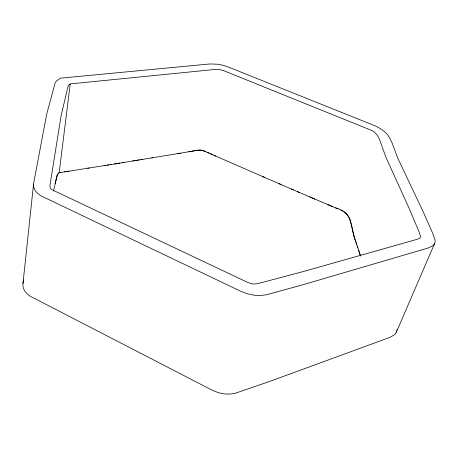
<?xml version="1.0" encoding="UTF-8"?>
<svg xmlns="http://www.w3.org/2000/svg" width="458" height="458" viewBox="0 0 458 458"><rect width="100%" height="100%" fill="white"/><g stroke="black" fill="none" stroke-linecap="round" stroke-linejoin="round"><path stroke-width="0.69" d="M33.537 184.07C32.896 191.095 39.823 195.743 45.554 198.056A27.205 15.435 5.5 0 1 46.046 198.268L240.834 291.305L247.469 293.813L254.413 295.261L260.568 295.519L266.172 294.82L303.173 284.681L428.304 247.95L432.947 245.671A21.709 10.889 21.6 0 0 434.986 239.895L432.976 233.935L423.289 212.008L397.573 157.712L392.065 142.89L389.271 137.223A38.604 16.917 17.6 0 0 387.926 135.242L386.541 133.593A24.686 10.717 17.9 0 0 376.562 126.528L374.358 125.544A27.337 11.897 17.9 0 0 372.108 124.622L228.439 67.08L223.161 65.322L217.899 64.234L209.867 63.96L60.427 78.169L57.588 80.27A20.41 9.223 8.8 0 0 55.235 82.623L46.722 114.071L33.611 183.492L22.969 283.536C22.127 290.383 28.075 295.748 33.881 298.124A25.081 16.562 2.9 0 1 34.333 298.324L212.352 390.29L218.409 392.701L224.798 393.989L230.5 394.052L235.738 393.113L271.434 380.798L390.067 337.317L394.596 334.689A20.181 11.914 23.6 0 0 396.725 331.042M22.969 283.536L23.57 279.981M70.234 83.911L68.437 85.4L67.778 87.455L61.097 115.771L49.979 185.255L50.025 187.167L50.752 188.593A7.385 4.036 7 0 0 51.811 189.589L54.067 190.803A59.826 34.31 5 0 1 56.849 192.028L247.217 282.202L251.602 283.748A9.171 5.542 16.8 0 0 253.652 284.029L257.619 283.691L304.226 271.285L417.393 239.242L420.192 237.885L420.496 236.225L418.944 231.588L409.023 208.092L386.031 157.489L379.316 139.026L376.917 134.646L374.243 131.956A11.061 4.798 17.9 0 0 372.308 130.696L223.533 70.618L219.233 69.421L216.084 69.347L70.234 83.911L59.156 172.7L57.37 174.567L55.464 182.198M53.512 191.02L57.319 174.716L58.395 173.382M55.149 183.589L55.303 182.891M396.37 332.142L434.671 243.364M58.532 173.261L59.156 172.7L64.962 171.819M179.542 153.344L197.839 150.19L200.346 150.092L204.365 151.071L215.735 156.069M190.557 151.512C195.457 150.699 200.736 148.873 205.43 151.518M188.828 151.798L189.692 151.655M122.509 162.682L137.486 160.191M132.786 160.97L134.057 160.758M123.803 162.47L114.517 163.987M135.328 160.546L139.261 159.905M177.492 153.682L180.561 153.178M178.517 153.516L151.724 157.895M119.916 163.111L110.075 164.697M138.373 160.048L152.76 157.729M141.03 159.619L142.793 159.332M105.592 165.401L66.17 171.636M87.736 168.206L89.144 167.983M107.086 165.166L111.557 164.462M69.112 171.178L64.355 171.91M104.092 165.636L108.58 164.932M59.843 172.597L60.519 172.494M327.762 204.589L338.153 208.963M335.548 207.869C342.424 209.718 349.236 214.121 350.502 221.643C352.402 229.218 353.937 236.895 356.656 244.24M332.949 206.776L297.545 191.69M309.791 196.94L314.898 199.121M291.317 189.005L299.629 192.583M293.389 189.904L278.962 183.647M262.48 176.473L281.012 184.54M264.598 177.401L214.006 155.308M210.566 153.791L212.283 154.552M207.136 152.274L208.848 153.035M340.763 210.05C353.427 214.957 350.92 231.175 355.769 241.538M356.061 242.437L360.549 256.062M359.879 254.064L360.32 255.392M357.257 246.055L357.858 247.881M359.662 253.4L359.009 251.419M358.58 250.108L358.791 250.761M396.931 329.445A20.181 11.914 23.6 0 1 396.874 330.258"/></g></svg>
